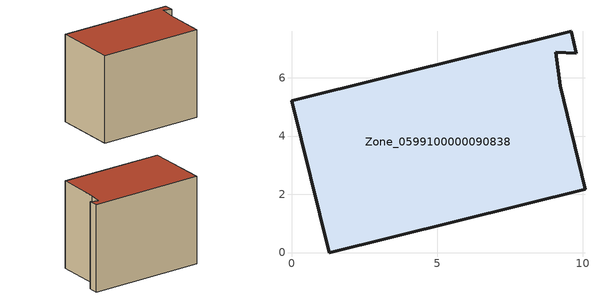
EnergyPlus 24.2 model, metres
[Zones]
Zone_0599100000090838
 floor ground (C_G): 0,5.22 9.6,7.59 9.79,6.85 9.08,6.87 9.24,5.72 10.08,2.18 1.3,0 z0
 wall outside (C_F): 1.3,0 10.08,2.18 9.24,5.72 9.08,6.87 9.79,6.85 9.6,7.59 0,5.22 1.3,0 z0:7.56
 roof outside (C_R): 9.6,7.59 0,5.22 1.3,0 10.08,2.18 9.24,5.72 9.08,6.87 9.79,6.85 z7.56
[BUILDING]
Pand.0599100000090838: North Axis=0; Terrain=City; Loads Convergence Tolerance Value=0.04; Temperature Convergence Tolerance Value=0.4; Solar Distribution=FullExterior; Maximum Number of Warmup Days=25; Minimum Number of Warmup Days=1
[Site:Location]
Rotterdam.The.Hague.AP_ZH_NLD Design_Conditions: Latitude=51.96; Longitude=4.45; Time Zone=1; Elevation=-4.5
[SITE:GROUNDTEMPERATURE:BUILDINGSURFACE]
18, 18, 18, 18, 18, 18, 18, 18, 18, 18, 18, 18
[MATERIAL] Thermal Absorptance=0.9; Solar Absorptance=0.7; Visible Absorptance=0.7
Name | Roughness | Thickness | Conductivity | Density | Specific Heat
G.TI.1975-1991 | MediumSmooth | 0.15 | 0.288461 | 540 | 1210
F.TI.1975-1991 | Rough | 0.3 | 0.230769 | 1920 | 840
R.TI.1975-1991 | MediumRough | 0.2 | 0.153846 | 1500 | 1000
[CONSTRUCTION]
C_G: G.TI.1975-1991
C_F: F.TI.1975-1991
C_R: R.TI.1975-1991
[ZONE]
Zone_0599100000090838: Type=1; Multiplier=1; Ceiling Height=Autocalculate; Volume=Autocalculate; Floor Area=autocalculate; Part of Total Floor Area=Yes
[ZONEINFILTRATION:DESIGNFLOWRATE]
Infil_Zone_0599100000090838: Zone or ZoneList or Space or SpaceList=Zone_0599100000090838; Schedule=AlwaysOn; Design Flow Rate Calculation Method=Flow/Area; Flow Rate per Floor Area=0.003; Constant Term Coefficient=1; Temperature Term Coefficient=0; Velocity Term Coefficient=0; Velocity Squared Term Coefficient=0
[HVACTEMPLATE:ZONE:IDEALLOADSAIRSYSTEM]
Zone_0599100000090838: Maximum Heating Supply Air Temperature=50; Minimum Cooling Supply Air Temperature=13; Maximum Heating Supply Air Humidity Ratio=0.0156; Minimum Cooling Supply Air Humidity Ratio=0.0077; Heating Limit=NoLimit; Cooling Limit=NoLimit; Dehumidification Control Type=ConstantSensibleHeatRatio; Cooling Sensible Heat Ratio=0.7; Dehumidification Setpoint=60; Humidification Control Type=None; Humidification Setpoint=30; Outdoor Air Method=None; Outdoor Air Flow Rate per Person=0.00944; Outdoor Air Flow Rate per Zone Floor Area=0; Outdoor Air Flow Rate per Zone=0; Demand Controlled Ventilation Type=None; Outdoor Air Economizer Type=NoEconomizer; Heat Recovery Type=None; Sensible Heat Recovery Effectiveness=0.7; Latent Heat Recovery Effectiveness=0.65
[ZONECONTROL:THERMOSTAT]
ThermostatControl_Zone_0599100000090838: Zone or ZoneList=Zone_0599100000090838; Control Type Schedule=DualSetpointControlType; Control 1=Thermostat_Zone_0599100000090838; Temperature Difference Between Cutout And Setpoint=0
[THERMOSTATSETPOINT:DUALSETPOINT]
Thermostat_Zone_0599100000090838: Heating Setpoint Temperature Schedule=HeatingSetpoint_Zone_0599100000090838; Cooling Setpoint Temperature Schedule=CoolingSetpoint_Zone_0599100000090838
[SCHEDULE:COMPACT]
HeatingSetpoint_Zone_0599100000090838: Through: 12/31, For: AllDays, Until: 24:00, 21
CoolingSetpoint_Zone_0599100000090838: Through: 12/31, For: AllDays, Until: 24:00, 24
DualSetpointControlType: Through: 12/31, For: AllDays, Until: 24:00, 4
AlwaysOn: Through: 12/31, For: AllDays, Until: 24:00, 1
